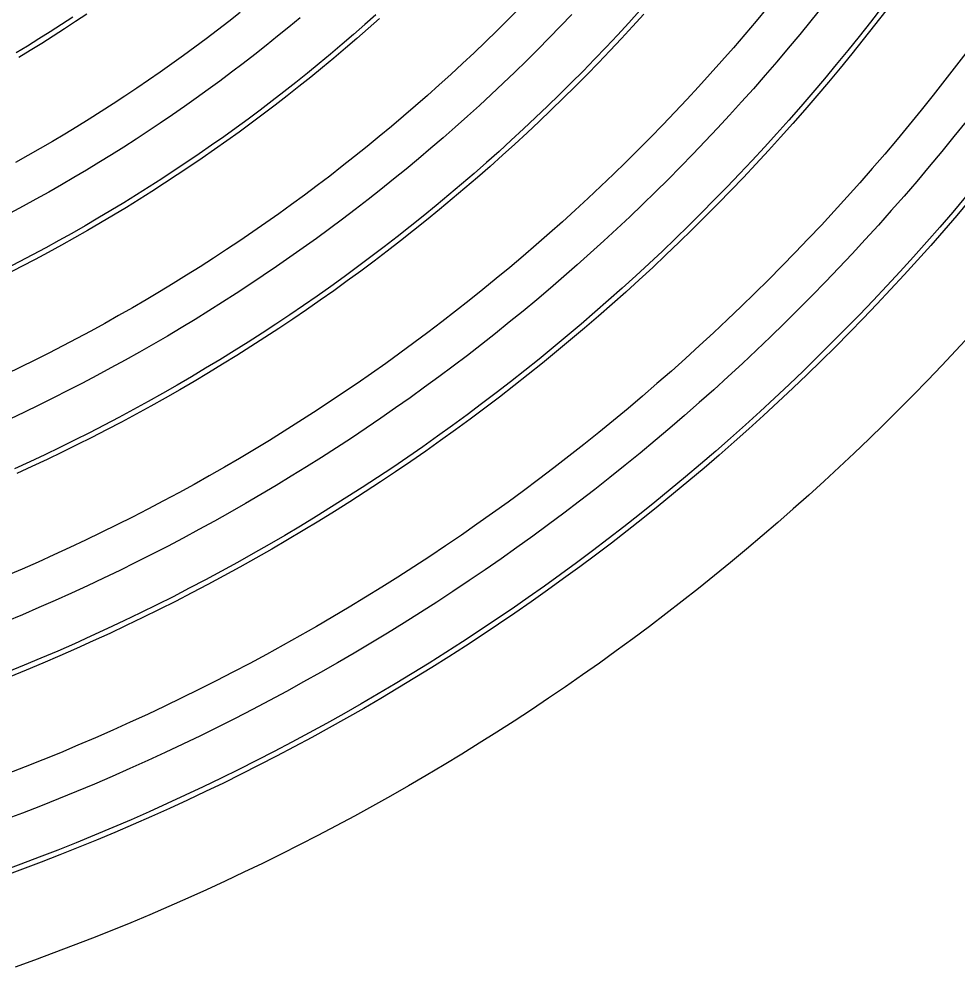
# Model space of a CAD drawing. Header units: metres. Extents: x 10 to 1210, y 10 to 2773.
# Drawn here: x 610.9 to 789.5, y 35.8 to 216.2 of the extents above; entities that cross this region are included whole.
import ezdxf

# ---------------------------------------------------------------- set-up
doc = ezdxf.new("R2010")
doc.units = ezdxf.units.M
for name, color, linetype in [('ACIKLIK', 5, 'Continuous'), ('CAM_SABLON', 4, 'Continuous'), ('DIS_KENAR_V91_Z3', 1, 'Continuous'), ('LAMBA_T4_Z4', 3, 'Continuous')]:
    doc.layers.add(name, color=color, linetype=linetype)

msp = doc.modelspace()

# ---------------------------------------------------------------- linework, layer by layer
at = {"layer": 'ACIKLIK'}
for points in [[(763.65, 218.46), (761.53, 215.82), (759.39, 213.2), (757.23, 210.6), (755.04, 208.01), (752.83, 205.45), (750.59, 202.9), (748.34, 200.38), (746.06, 197.87), (743.77, 195.38), (741.45, 192.92), (739.1, 190.47), (736.74, 188.05), (734.36, 185.64), (731.95, 183.26), (729.53, 180.9), (727.08, 178.55), (724.62, 176.23), (722.13, 173.94), (719.62, 171.66), (717.1, 169.41), (714.55, 167.17), (711.99, 164.96), (709.4, 162.77), (706.8, 160.61), (704.18, 158.47), (701.54, 156.35), (698.88, 154.25), (696.2, 152.18), (693.5, 150.13), (690.79, 148.1), (688.06, 146.1), (685.31, 144.12), (682.55, 142.17), (679.77, 140.24), (676.97, 138.33), (674.15, 136.45), (671.32, 134.6), (668.47, 132.76), (665.61, 130.96), (662.73, 129.18), (659.83, 127.42), (656.92, 125.69), (654, 123.98), (651.06, 122.3), (648.11, 120.65), (645.14, 119.02), (642.15, 117.42), (639.16, 115.84), (636.15, 114.29), (633.12, 112.77), (630.09, 111.27), (627.04, 109.8), (623.98, 108.35), (620.9, 106.94), (617.81, 105.54), (614.71, 104.18), (611.6, 102.84), (608.48, 101.53)], [(716.06, 217.01), (713.93, 214.79), (711.78, 212.58), (709.61, 210.39), (707.42, 208.22), (705.21, 206.07), (702.99, 203.94), (700.75, 201.83), (698.48, 199.74), (696.2, 197.67), (693.9, 195.62), (691.59, 193.59), (689.25, 191.58), (686.9, 189.59), (684.54, 187.62), (682.15, 185.67), (679.75, 183.74), (677.33, 181.83), (674.89, 179.95), (672.44, 178.08), (669.97, 176.24), (667.49, 174.42), (664.99, 172.62), (662.47, 170.84), (659.94, 169.08), (657.39, 167.35), (654.83, 165.64), (652.26, 163.95), (649.67, 162.28), (647.06, 160.64), (644.44, 159.02), (641.81, 157.42), (639.16, 155.85), (636.5, 154.29), (633.83, 152.76), (631.14, 151.26), (628.44, 149.78), (625.72, 148.32), (623, 146.89), (620.26, 145.47), (617.51, 144.09), (614.74, 142.73), (611.97, 141.39), (609.18, 140.07)], [(664.41, 216.4), (662.27, 214.62), (660.12, 212.87), (657.96, 211.13), (655.78, 209.41), (653.59, 207.71), (651.38, 206.03), (649.15, 204.37), (646.92, 202.73), (644.66, 201.11), (642.4, 199.51), (640.12, 197.93), (637.82, 196.37), (635.52, 194.82), (633.2, 193.3), (630.86, 191.8), (628.51, 190.32), (626.15, 188.86), (623.78, 187.42), (621.4, 186), (619, 184.6), (616.59, 183.23), (614.17, 181.87), (611.74, 180.54), (609.29, 179.22)], [(791.04, 196.68), (788.73, 193.8), (786.4, 190.94), (784.04, 188.1), (781.65, 185.28), (779.24, 182.49), (776.81, 179.71), (774.35, 176.96), (771.87, 174.23), (769.36, 171.51), (766.83, 168.83), (764.28, 166.16), (761.7, 163.52), (759.11, 160.89), (756.48, 158.3), (753.84, 155.72), (751.17, 153.17), (748.49, 150.64), (745.77, 148.13), (743.04, 145.65), (740.29, 143.19), (737.51, 140.76), (734.72, 138.35), (731.9, 135.96), (729.06, 133.6), (726.2, 131.27), (723.32, 128.96), (720.42, 126.67), (717.51, 124.41), (714.57, 122.18), (711.61, 119.97), (708.63, 117.79), (705.64, 115.63), (702.62, 113.5), (699.59, 111.39), (696.54, 109.32), (693.47, 107.27), (690.38, 105.24), (687.28, 103.25), (684.16, 101.28), (681.02, 99.33), (677.86, 97.42), (674.69, 95.53), (671.5, 93.67), (668.3, 91.84), (665.07, 90.04), (661.84, 88.26), (658.59, 86.51), (655.32, 84.79), (652.04, 83.1), (648.74, 81.44), (645.43, 79.81), (642.11, 78.21), (638.77, 76.63), (635.42, 75.09), (632.05, 73.57), (628.67, 72.08), (625.28, 70.63), (621.87, 69.2), (618.46, 67.8), (615.03, 66.43), (611.59, 65.1), (608.14, 63.79)]]:
    msp.add_lwpolyline(points, dxfattribs=at)
at = {"layer": 'CAM_SABLON'}
for points in [[(774.96, 218.32), (772.84, 215.58), (770.7, 212.86), (768.53, 210.16), (766.33, 207.48), (764.12, 204.81), (761.88, 202.17), (759.62, 199.54), (757.34, 196.94), (755.03, 194.36), (752.7, 191.79), (750.35, 189.25), (747.97, 186.72), (745.58, 184.22), (743.16, 181.74), (740.72, 179.28), (738.26, 176.84), (735.78, 174.42), (733.28, 172.03), (730.75, 169.65), (728.21, 167.3), (725.64, 164.97), (723.06, 162.66), (720.46, 160.38), (717.83, 158.12), (715.19, 155.88), (712.52, 153.67), (709.84, 151.47), (707.14, 149.3), (704.42, 147.16), (701.68, 145.04), (698.92, 142.94), (696.14, 140.87), (693.35, 138.82), (690.54, 136.8), (687.71, 134.8), (684.86, 132.82), (682, 130.87), (679.12, 128.95), (676.22, 127.05), (673.31, 125.17), (670.38, 123.33), (667.43, 121.5), (664.47, 119.7), (661.49, 117.93), (658.5, 116.19), (655.49, 114.47), (652.47, 112.78), (649.43, 111.11), (646.38, 109.47), (643.31, 107.86), (640.23, 106.27), (637.14, 104.71), (634.03, 103.18), (630.91, 101.67), (627.78, 100.2), (624.63, 98.75), (621.47, 97.32), (618.3, 95.93), (615.12, 94.56), (611.93, 93.22), (608.72, 91.91)], [(678.81, 216.99), (676.68, 215.09), (674.53, 213.21), (672.37, 211.35), (670.19, 209.5), (668, 207.68), (665.79, 205.87), (663.56, 204.09), (661.32, 202.32), (659.06, 200.57), (656.79, 198.85), (654.51, 197.14), (652.21, 195.45), (649.89, 193.78), (647.56, 192.14), (645.21, 190.51), (642.86, 188.9), (640.48, 187.32), (638.1, 185.75), (635.7, 184.21), (633.28, 182.69), (630.86, 181.19), (628.42, 179.71), (625.96, 178.25), (623.5, 176.81), (621.02, 175.39), (618.53, 174), (616.03, 172.63), (613.52, 171.28), (610.99, 169.95), (608.45, 168.64)], [(729.02, 217.77), (726.89, 215.44), (724.75, 213.12), (722.59, 210.82), (720.4, 208.53), (718.2, 206.27), (715.97, 204.03), (713.73, 201.8), (711.47, 199.6), (709.18, 197.41), (706.88, 195.25), (704.56, 193.11), (702.23, 190.98), (699.87, 188.88), (697.49, 186.8), (695.1, 184.73), (692.69, 182.69), (690.26, 180.67), (687.81, 178.67), (685.35, 176.7), (682.87, 174.74), (680.37, 172.81), (677.86, 170.89), (675.33, 169), (672.78, 167.14), (670.21, 165.29), (667.63, 163.47), (665.04, 161.67), (662.43, 159.89), (659.8, 158.13), (657.16, 156.4), (654.5, 154.69), (651.83, 153.01), (649.14, 151.34), (646.44, 149.71), (643.73, 148.09), (641, 146.5), (638.26, 144.93), (635.5, 143.39), (632.73, 141.87), (629.95, 140.37), (627.15, 138.9), (624.34, 137.46), (621.52, 136.03), (618.69, 134.64), (615.84, 133.26), (612.99, 131.92), (610.12, 130.59)], [(621.17, 216.51), (619.03, 215.11), (616.89, 213.73), (614.74, 212.37), (612.57, 211.03), (610.39, 209.71)], [(790.93, 182.32), (788.5, 179.44), (786.03, 176.58), (783.55, 173.75), (781.04, 170.94), (778.5, 168.15), (775.94, 165.38), (773.36, 162.63), (770.75, 159.91), (768.12, 157.21), (765.47, 154.53), (762.79, 151.88), (760.09, 149.25), (757.37, 146.64), (754.62, 144.06), (751.85, 141.5), (749.06, 138.96), (746.25, 136.45), (743.42, 133.97), (740.56, 131.5), (737.68, 129.07), (734.79, 126.66), (731.87, 124.27), (728.93, 121.91), (725.97, 119.58), (722.98, 117.27), (719.98, 114.99), (716.96, 112.73), (713.92, 110.5), (710.86, 108.3), (707.78, 106.13), (704.69, 103.98), (701.57, 101.86), (698.44, 99.76), (695.28, 97.69), (692.11, 95.66), (688.93, 93.64), (685.72, 91.66), (682.5, 89.7), (679.26, 87.78), (676, 85.88), (672.73, 84.01), (669.44, 82.16), (666.13, 80.35), (662.81, 78.57), (659.48, 76.81), (656.12, 75.09), (652.76, 73.39), (649.38, 71.72), (645.98, 70.08), (642.57, 68.48), (639.15, 66.9), (635.71, 65.35), (632.26, 63.83), (628.8, 62.34), (625.32, 60.88), (621.83, 59.46), (618.33, 58.06), (614.81, 56.69), (611.29, 55.36), (607.75, 54.05)]]:
    msp.add_lwpolyline(points, dxfattribs=at)
at = {"layer": 'DIS_KENAR_V91_Z3'}
for points in [[(753.22, 218.29), (751.1, 215.74), (748.95, 213.21), (746.79, 210.7), (744.6, 208.2), (742.4, 205.73), (740.17, 203.28), (737.91, 200.84), (735.64, 198.43), (733.35, 196.03), (731.04, 193.65), (728.7, 191.3), (726.35, 188.96), (723.97, 186.65), (721.57, 184.36), (719.16, 182.09), (716.72, 179.83), (714.27, 177.6), (711.8, 175.4), (709.3, 173.21), (706.79, 171.05), (704.26, 168.9), (701.71, 166.78), (699.14, 164.68), (696.56, 162.61), (693.95, 160.56), (691.33, 158.53), (688.69, 156.52), (686.03, 154.53), (683.36, 152.57), (680.67, 150.64), (677.96, 148.72), (675.23, 146.83), (672.49, 144.97), (669.74, 143.12), (666.96, 141.31), (664.17, 139.51), (661.37, 137.74), (658.55, 136), (655.71, 134.28), (652.86, 132.58), (650, 130.91), (647.12, 129.26), (644.23, 127.64), (641.32, 126.05), (638.4, 124.48), (635.46, 122.94), (632.52, 121.42), (629.56, 119.92), (626.58, 118.46), (623.59, 117.02), (620.59, 115.6), (617.58, 114.21), (614.56, 112.85), (611.52, 111.52), (608.48, 110.21)], [(706.07, 218.19), (703.95, 216.05), (701.81, 213.93), (699.66, 211.83), (697.48, 209.75), (695.29, 207.68), (693.08, 205.64), (690.85, 203.62), (688.6, 201.61), (686.34, 199.63), (684.06, 197.66), (681.76, 195.71), (679.45, 193.79), (677.12, 191.88), (674.77, 190), (672.4, 188.14), (670.02, 186.29), (667.63, 184.47), (665.21, 182.67), (662.79, 180.89), (660.34, 179.13), (657.88, 177.39), (655.41, 175.68), (652.92, 173.98), (650.42, 172.31), (647.9, 170.66), (645.37, 169.03), (642.82, 167.42), (640.26, 165.84), (637.69, 164.28), (635.1, 162.74), (632.5, 161.22), (629.89, 159.73), (627.26, 158.26), (624.62, 156.81), (621.97, 155.38), (619.3, 153.98), (616.63, 152.6), (613.94, 151.25), (611.24, 149.92), (608.53, 148.61)], [(652.98, 217.39), (650.86, 215.72), (648.72, 214.06), (646.56, 212.42), (644.4, 210.8), (642.21, 209.2), (640.02, 207.62), (637.81, 206.06), (635.59, 204.52), (633.35, 203), (631.1, 201.5), (628.84, 200.01), (626.56, 198.55), (624.27, 197.11), (621.97, 195.68), (619.66, 194.28), (617.34, 192.89), (615, 191.53), (612.65, 190.19), (610.29, 188.87)], [(791.43, 210.25), (789.24, 207.36), (787.02, 204.5), (784.78, 201.66), (782.52, 198.83), (780.22, 196.03), (777.91, 193.24), (775.57, 190.48), (773.2, 187.74), (770.82, 185.01), (768.41, 182.31), (765.97, 179.63), (763.51, 176.97), (761.03, 174.33), (758.53, 171.72), (756, 169.12), (753.45, 166.55), (750.88, 164), (748.28, 161.47), (745.67, 158.97), (743.03, 156.49), (740.37, 154.03), (737.69, 151.59), (734.99, 149.18), (732.26, 146.8), (729.52, 144.43), (726.76, 142.09), (723.97, 139.78), (721.17, 137.48), (718.34, 135.22), (715.5, 132.98), (712.64, 130.76), (709.75, 128.57), (706.85, 126.4), (703.93, 124.26), (700.99, 122.14), (698.03, 120.05), (695.06, 117.99), (692.07, 115.95), (689.05, 113.94), (686.03, 111.95), (682.98, 109.99), (679.92, 108.06), (676.84, 106.15), (673.74, 104.28), (670.63, 102.42), (667.5, 100.6), (664.36, 98.8), (661.2, 97.03), (658.02, 95.29), (654.83, 93.58), (651.63, 91.89), (648.41, 90.23), (645.17, 88.6), (641.92, 87), (638.66, 85.43), (635.39, 83.88), (632.1, 82.37), (628.8, 80.88), (625.48, 79.42), (622.15, 77.99), (618.81, 76.59), (615.46, 75.22), (612.1, 73.88), (608.72, 72.56)], [(791.77, 155.98), (789.11, 153.1), (786.42, 150.24), (783.7, 147.4), (780.96, 144.59), (778.2, 141.8), (775.41, 139.04), (772.6, 136.3), (769.76, 133.58), (766.9, 130.89), (764.02, 128.23), (761.11, 125.58), (758.18, 122.97), (755.23, 120.38), (752.25, 117.82), (749.25, 115.28), (746.24, 112.77), (743.19, 110.28), (740.13, 107.83), (737.05, 105.4), (733.94, 102.99), (730.82, 100.61), (727.67, 98.26), (724.5, 95.94), (721.32, 93.65), (718.11, 91.38), (714.88, 89.14), (711.64, 86.93), (708.37, 84.75), (705.09, 82.6), (701.78, 80.47), (698.46, 78.38), (695.12, 76.31), (691.77, 74.27), (688.39, 72.27), (685, 70.29), (681.59, 68.34), (678.16, 66.42), (674.72, 64.53), (671.26, 62.67), (667.79, 60.85), (664.3, 59.05), (660.79, 57.28), (657.27, 55.54), (653.73, 53.84), (650.18, 52.16), (646.61, 50.52), (643.03, 48.9), (639.44, 47.32), (635.83, 45.77), (632.21, 44.25), (628.57, 42.77), (624.93, 41.31), (621.27, 39.89), (617.59, 38.5), (613.91, 37.14), (610.21, 35.81)]]:
    msp.add_lwpolyline(points, dxfattribs=at)
at = {"layer": 'LAMBA_T4_Z4'}
for points in [[(775.75, 217.71), (773.63, 214.97), (771.48, 212.24), (769.3, 209.53), (767.11, 206.84), (764.89, 204.17), (762.64, 201.52), (760.37, 198.89), (758.08, 196.28), (755.77, 193.69), (753.44, 191.12), (751.08, 188.56), (748.7, 186.03), (746.3, 183.53), (743.87, 181.04), (741.43, 178.57), (738.96, 176.13), (736.47, 173.7), (733.97, 171.3), (731.44, 168.92), (728.88, 166.56), (726.31, 164.23), (723.72, 161.92), (721.11, 159.63), (718.48, 157.36), (715.83, 155.11), (713.16, 152.89), (710.47, 150.7), (707.76, 148.52), (705.03, 146.37), (702.29, 144.25), (699.52, 142.14), (696.74, 140.07), (693.94, 138.01), (691.12, 135.98), (688.28, 133.98), (685.43, 132), (682.56, 130.04), (679.67, 128.11), (676.77, 126.21), (673.85, 124.33), (670.91, 122.48), (667.95, 120.65), (664.99, 118.85), (662, 117.07), (659, 115.32), (655.98, 113.6), (652.95, 111.9), (649.91, 110.23), (646.85, 108.59), (643.78, 106.97), (640.69, 105.38), (637.59, 103.82), (634.47, 102.28), (631.34, 100.77), (628.2, 99.29), (625.05, 97.84), (621.88, 96.41), (618.7, 95.01), (615.51, 93.64), (612.31, 92.3), (609.09, 90.98)], [(729.76, 217.11), (727.63, 214.76), (725.48, 212.43), (723.31, 210.13), (721.12, 207.84), (718.91, 205.57), (716.68, 203.32), (714.43, 201.09), (712.16, 198.88), (709.87, 196.69), (707.57, 194.52), (705.24, 192.37), (702.89, 190.24), (700.53, 188.13), (698.15, 186.04), (695.75, 183.97), (693.33, 181.93), (690.9, 179.9), (688.44, 177.9), (685.97, 175.91), (683.49, 173.95), (680.98, 172.01), (678.46, 170.1), (675.92, 168.2), (673.37, 166.33), (670.8, 164.48), (668.21, 162.65), (665.61, 160.84), (662.99, 159.06), (660.35, 157.3), (657.7, 155.56), (655.04, 153.85), (652.36, 152.16), (649.67, 150.49), (646.96, 148.85), (644.24, 147.23), (641.5, 145.63), (638.75, 144.06), (635.99, 142.51), (633.21, 140.99), (630.42, 139.49), (627.61, 138.02), (624.8, 136.56), (621.97, 135.14), (619.13, 133.74), (616.28, 132.36), (613.41, 131.01), (610.53, 129.68)], [(623.84, 217.09), (621.72, 215.67), (619.58, 214.27), (617.43, 212.89), (615.27, 211.52), (613.09, 210.18), (610.91, 208.85)], [(679.47, 216.25), (677.34, 214.34), (675.19, 212.46), (673.02, 210.59), (670.83, 208.74), (668.63, 206.91), (666.42, 205.1), (664.18, 203.3), (661.94, 201.53), (659.67, 199.78), (657.4, 198.05), (655.1, 196.34), (652.79, 194.64), (650.47, 192.97), (648.13, 191.32), (645.78, 189.69), (643.42, 188.08), (641.04, 186.49), (638.64, 184.92), (636.23, 183.37), (633.81, 181.84), (631.38, 180.33), (628.93, 178.85), (626.47, 177.39), (624, 175.94), (621.51, 174.52), (619.02, 173.12), (616.51, 171.75), (613.99, 170.39), (611.45, 169.06), (608.91, 167.75)], [(791.7, 181.67), (789.26, 178.79), (786.79, 175.93), (784.3, 173.09), (781.78, 170.27), (779.24, 167.47), (776.68, 164.69), (774.09, 161.94), (771.47, 159.21), (768.84, 156.51), (766.18, 153.82), (763.49, 151.16), (760.79, 148.53), (758.06, 145.91), (755.31, 143.32), (752.53, 140.76), (749.73, 138.22), (746.91, 135.7), (744.07, 133.21), (741.21, 130.74), (738.33, 128.3), (735.42, 125.89), (732.5, 123.5), (729.55, 121.13), (726.58, 118.79), (723.59, 116.48), (720.59, 114.19), (717.56, 111.93), (714.51, 109.7), (711.44, 107.49), (708.36, 105.31), (705.25, 103.15), (702.13, 101.03), (698.99, 98.93), (695.83, 96.86), (692.65, 94.81), (689.45, 92.8), (686.24, 90.81), (683.01, 88.85), (679.76, 86.91), (676.5, 85.01), (673.22, 83.14), (669.92, 81.29), (666.61, 79.47), (663.28, 77.68), (659.94, 75.92), (656.58, 74.19), (653.2, 72.49), (649.81, 70.82), (646.41, 69.18), (642.99, 67.57), (639.56, 65.99), (636.12, 64.43), (632.66, 62.91), (629.19, 61.42), (625.7, 59.96), (622.2, 58.53), (618.69, 57.13), (615.17, 55.76), (611.64, 54.42), (608.09, 53.11)]]:
    msp.add_lwpolyline(points, dxfattribs=at)

doc.saveas('drawing.dxf')
